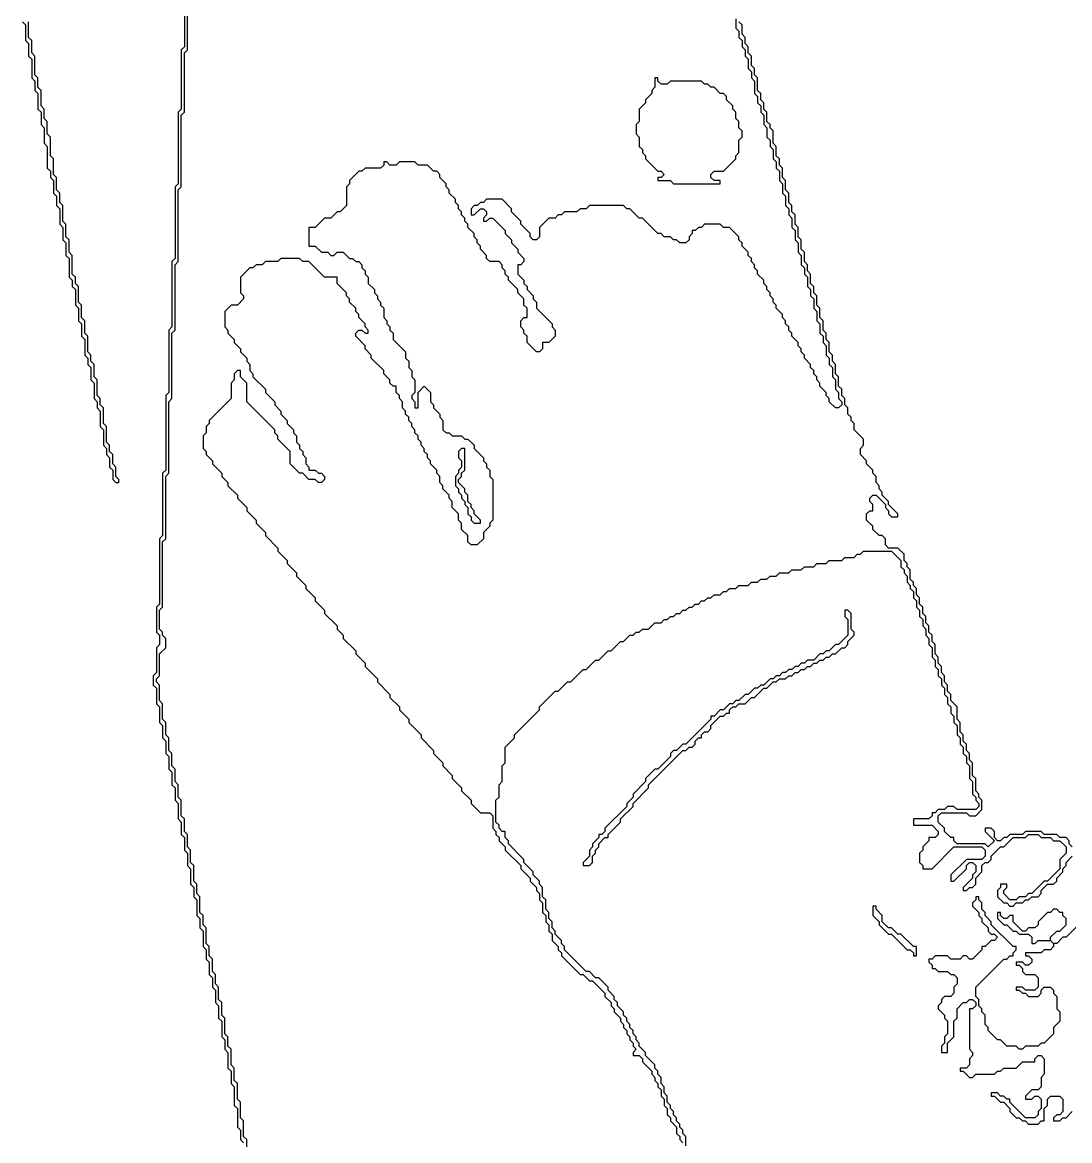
# Model space of a CAD drawing. Header units: metres. Extents: x 0 to 1000, y 0 to 1405.
# Drawn here: x 566.7 to 650.8, y 337.4 to 427.2 of the extents above; entities that cross this region are included whole.
import ezdxf

# ---------------------------------------------------------------- set-up
doc = ezdxf.new("R2010")
doc.units = ezdxf.units.M

msp = doc.modelspace()

# ---------------------------------------------------------------- linework, layer by layer
for points in [[(579.75, 430.75), (579.75, 425.25), (579.5, 425), (579.5, 420.25), (579.25, 420), (579.25, 414.25), (579, 414), (579, 408.25), (578.75, 408), (578.75, 402.75), (578.5, 402.5), (578.5, 397.5), (578.25, 397.25), (578.25, 391.25), (578, 391), (578, 386), (577.75, 385.75), (577.75, 380.5), (577.5, 380.25), (577.5, 378.25), (577.75, 378), (577.75, 377.25), (577.5, 377), (577.5, 375), (577.25, 374.75), (577.25, 374), (577.5, 373.75), (577.5, 372.5), (577.75, 372.25), (577.75, 371), (578, 370.75), (578, 369.75), (578.25, 369.5), (578.25, 368.5), (578.5, 368.25), (578.5, 367.25), (578.75, 367), (578.75, 366), (579, 365.75), (579, 364.75), (579.25, 364.5), (579.25, 363.25), (579.5, 363), (579.5, 362), (579.75, 361.75), (579.75, 360.75), (580, 360.5), (580, 359.5), (580.25, 359.25), (580.25, 358), (580.5, 357.75), (580.5, 357), (580.75, 356.75), (580.75, 355.5), (581, 355.25), (581, 354.5), (581.25, 354.25), (581.25, 353), (581.5, 352.75), (581.5, 352), (581.75, 351.75), (581.75, 350.75), (582, 350.5), (582, 349.75), (582.25, 349.5), (582.25, 348.5), (582.5, 348.25), (582.5, 347.25), (582.75, 347), (582.75, 345.75), (583, 345.5), (583, 344.75), (583.25, 344.5), (583.25, 343.25), (583.5, 343), (583.5, 342), (583.75, 341.75), (583.75, 340.25), (584, 340), (584, 338.5), (584.25, 338.25), (584.25, 337.5), (584.5, 337.25)], [(584.75, 336.5), (584.75, 337.5), (584.5, 337.75), (584.5, 339), (584.25, 339.25), (584.25, 340.5), (584, 340.75), (584, 342), (583.75, 342.25), (583.75, 343.25), (583.5, 343.5), (583.5, 344.75), (583.25, 345), (583.25, 345.75), (583, 346), (583, 347.25), (582.75, 347.5), (582.75, 348.5), (582.5, 348.75), (582.5, 349.75), (582.25, 350), (582.25, 350.75), (582, 351), (582, 352), (581.75, 352.25), (581.75, 353), (581.5, 353.25), (581.5, 354.5), (581.25, 354.75), (581.25, 355.5), (581, 355.75), (581, 357), (580.75, 357.25), (580.75, 358), (580.5, 358.25), (580.5, 359.5), (580.25, 359.75), (580.25, 360.75), (580, 361), (580, 362), (579.75, 362.25), (579.75, 363.25), (579.5, 363.5), (579.5, 364.75), (579.25, 365), (579.25, 366), (579, 366.25), (579, 367.25), (578.75, 367.5), (578.75, 368.5), (578.5, 368.75), (578.5, 369.75), (578.25, 370), (578.25, 371), (578, 371.25), (578, 372.5), (577.75, 372.75), (577.75, 374), (577.5, 374.25), (577.5, 374.5), (577.75, 374.75), (577.75, 376.5), (578.25, 377), (578.25, 377.75), (578, 378), (578, 378.25), (577.75, 378.5), (577.75, 380), (578, 380.25), (578, 385.5), (578.25, 385.75), (578.25, 390.75), (578.5, 391), (578.5, 396.75), (578.75, 397), (578.75, 402.25), (579, 402.5), (579, 407.75), (579.25, 408), (579.25, 413.75), (579.5, 414), (579.5, 419.75), (579.75, 420), (579.75, 424.75), (580, 425), (580, 430.5)], [(624, 427.5), (624, 426.75), (624.25, 426.5), (624.25, 426), (624.5, 425.75), (624.5, 425.25), (624.75, 425), (624.75, 424.5), (625, 424.25), (625, 423.5), (625.25, 423.25), (625.25, 422.75), (625.5, 422.5), (625.5, 421.5), (625.75, 421.25), (625.75, 420.75), (626, 420.5), (626, 420), (626.25, 419.75), (626.25, 419), (626.5, 418.75), (626.5, 418), (626.75, 417.75), (626.75, 417.25), (627, 417), (627, 416.25), (627.25, 416), (627.25, 415.5), (627.5, 415.25), (627.5, 414.5), (627.75, 414.25), (627.75, 413.5), (628, 413.25), (628, 412.5), (628.25, 412.25), (628.25, 411.75), (628.5, 411.5), (628.5, 410.75), (628.75, 410.5), (628.75, 409.75), (629, 409.5), (629, 408.75), (629.25, 408.5), (629.25, 407.75), (629.5, 407.5), (629.5, 407), (629.75, 406.75), (629.75, 406), (630, 405.75), (630, 405.25), (630.25, 405), (630.25, 404.25), (630.5, 404), (630.5, 403.25), (630.75, 403), (630.75, 402.25), (631, 402), (631, 401.5), (631.25, 401.25), (631.25, 400.5), (631.5, 400.25), (631.5, 399.75), (631.75, 399.5), (631.75, 398.75), (632, 398.5), (632, 397.75), (632.25, 397.5), (632.25, 397), (632.5, 396.75), (632.5, 396.5), (632.25, 396.25), (632, 396.25), (631.5, 396.75), (631.5, 397), (631.25, 397.25), (631.25, 397.5), (630.75, 398), (630.75, 398.25), (630.5, 398.5), (630.5, 398.75), (630.25, 399), (630.25, 399.25), (630, 399.5), (630, 399.75), (629.5, 400.25), (629.5, 400.5), (629.25, 400.75), (629.25, 401), (629, 401.25), (629, 401.5), (628.5, 402), (628.5, 402.25), (628.25, 402.5), (628.25, 402.75), (628, 403), (628, 403.25), (627.75, 403.5), (627.75, 403.75), (627.25, 404.25), (627.25, 404.5), (627, 404.75), (627, 405), (626.75, 405.25), (626.75, 405.5), (626.5, 405.75), (626.5, 406), (626.25, 406.25), (626.25, 406.5), (625.75, 407), (625.75, 407.25), (625.5, 407.5), (625.5, 407.75), (625.25, 408), (625.25, 408.25), (625, 408.5), (625, 408.75), (624.5, 409.25), (624.5, 409.5), (624.25, 409.75), (624.25, 410), (623.5, 410.75), (623, 410.75), (622.75, 411), (621.5, 411), (621.25, 410.75), (621, 410.75), (620.75, 410.5), (620.5, 410.5), (620.5, 410.25), (620.25, 410), (620.25, 409.75), (620, 409.5), (619.5, 409.5), (619.25, 409.75), (619, 409.75), (618.75, 410), (618.25, 410), (618, 410.25), (617.75, 410.25), (616.5, 411.5), (616.25, 411.5), (615.5, 412.25), (615.25, 412.25), (615, 412.5), (612.25, 412.5), (612, 412.25), (611.5, 412.25), (611.25, 412), (610.25, 412), (610, 411.75), (609.75, 411.75), (609.5, 411.5), (609, 411.5), (608.25, 410.75), (608.25, 410), (608, 409.75), (607.75, 409.75), (607.5, 410), (607.5, 410.25), (606.75, 411), (606.75, 411.25), (606, 412), (606, 412.25), (605.25, 413), (604, 413), (603.75, 412.75), (603.5, 412.75), (603.25, 412.5), (603, 412.5), (602.75, 412.25), (602.75, 411.75), (603, 411.75), (603.5, 412.25), (603.75, 412.25), (604, 412), (604, 411.75), (603.75, 411.5), (603.75, 411.25), (604, 411.25), (604.25, 411.5), (604.5, 411.5), (605.5, 410.5), (605.5, 410.25), (606, 409.75), (606, 409.5), (606.5, 409), (606.5, 408.75), (607, 408.25), (607, 408), (606.75, 407.75), (606.5, 407.75), (606.5, 407), (607, 406.5), (607, 406.25), (607.25, 406), (607.25, 405.75), (607.75, 405.25), (607.75, 405), (608, 404.75), (608, 404.25), (609.25, 403), (609.25, 402.75), (609.5, 402.5), (609.5, 402), (609, 401.5), (608.5, 401.5), (608.5, 401), (608.25, 400.75), (608, 400.75), (607.25, 401.5), (607.25, 402), (607, 402.25), (607, 402.5), (606.75, 402.75), (606.75, 403.25), (607, 403.5), (607.25, 403.5), (607.25, 404.25), (607, 404.5), (607, 405), (606.5, 405.5), (606.5, 405.75), (605.75, 406.5), (605.75, 406.75), (605.5, 407), (605.5, 407.25), (605.25, 407.5), (605.25, 407.75), (605, 408), (604.25, 408), (604, 408.25), (604, 408.5), (603.5, 409), (603.5, 409.25), (603.25, 409.5), (603.25, 409.75), (603, 410), (603, 410.25), (602.5, 410.75), (602.5, 411), (602.25, 411.25), (602.25, 411.5), (602, 411.75), (602, 412), (601.75, 412.25), (601.75, 412.5), (601.5, 412.75), (601.5, 413), (601, 413.5), (601, 413.75), (600.75, 414), (600.75, 414.25), (600.25, 414.75), (600.25, 415), (600, 415.25), (599.75, 415.25), (599.25, 415.75), (598.5, 415.75), (598.25, 416), (597, 416), (596.75, 415.75), (596.25, 415.75), (596, 416), (595.75, 416), (595.75, 415.75), (595.5, 415.5), (594.25, 415.5), (594, 415.25), (593.75, 415.25), (593, 414.5), (593, 414.25), (592.75, 414), (592.75, 412.5), (592.25, 412), (592, 412), (591.5, 411.5), (591, 411.5), (590.25, 410.75), (589.75, 410.75), (589.75, 409.25), (590.25, 409.25), (590.75, 408.75), (591.25, 408.75), (591.5, 408.5), (591.75, 408.5), (592, 408.75), (592.5, 408.75), (593, 408.25), (593.25, 408.25), (593.5, 408), (593.75, 408), (594, 407.75), (594, 407.5), (594.25, 407.25), (594.25, 407), (594.5, 406.75), (594.5, 406.25), (595, 405.75), (595, 405.5), (595.25, 405.25), (595.25, 405), (595.5, 404.75), (595.5, 404.5), (595.75, 404.25), (595.75, 403.5), (596, 403.25), (596, 403), (596.25, 402.75), (596.25, 402.5), (596.5, 402.25), (596.5, 401.75), (597.5, 400.75), (597.5, 400.25), (597.75, 400), (597.75, 399.5), (598, 399.25), (598, 398.75), (598.25, 398.5), (598.25, 397.5), (598, 397.25), (598, 397), (598.25, 396.75), (598.25, 396.25), (598.5, 396.25), (598.5, 397.5), (599, 398), (599.5, 397.5), (599.5, 396.75), (599.75, 396.5), (599.75, 396.25), (600.25, 395.75), (600.25, 395.5), (600.5, 395.25), (600.5, 394.5), (600.75, 394.25), (601, 394.25), (601.25, 394), (602, 394), (602.25, 393.75), (602.5, 393.75), (603, 393.25), (603, 393), (603.75, 392.25), (603.75, 392), (604, 391.75), (604, 391.5), (604.25, 391.25), (604.25, 390.75), (604.5, 390.5), (604.5, 387.25), (604.25, 387), (604.25, 386.75), (603.75, 386.25), (603.75, 385.75), (603.25, 385.25), (602.75, 385.25), (602.5, 385.5), (602.5, 386), (602, 386.5), (602, 387), (601.75, 387.25), (601.75, 387.75), (601.25, 388.25), (601.25, 388.75), (601, 389), (601, 389.25), (600.5, 389.75), (600.5, 390), (600.25, 390.25), (600.25, 390.75), (600, 391), (600, 391.25), (599.5, 391.75), (599.5, 392), (599.25, 392.25), (599.25, 392.5), (599, 392.75), (599, 393), (598.75, 393.25), (598.75, 393.5), (598.5, 393.75), (598.5, 394), (598.25, 394.25), (598.25, 394.5), (598, 394.75), (598, 395), (597.75, 395.25), (597.75, 395.5), (597.5, 395.75), (597.5, 396), (597.25, 396.25), (597.25, 396.75), (597, 397), (597, 397.25), (596.75, 397.5), (596.75, 398), (596.5, 398), (596.25, 398.25), (596.25, 398.5), (595.75, 399), (595.75, 399.25), (594.75, 400.25), (594.75, 400.5), (594.25, 401), (594.25, 401.25), (593.5, 402), (593.5, 402.25), (593.75, 402.5), (594, 402.5), (594.25, 402.25), (594.5, 402.25), (594.5, 402.5), (594.25, 402.75), (594.25, 403), (593.75, 403.5), (593.75, 403.75), (593.5, 404), (593.5, 404.25), (593, 404.75), (593, 405), (592.75, 405.25), (592.75, 405.5), (592, 406.25), (592, 406.75), (591, 406.75), (589.75, 408), (589.25, 408), (589, 408.25), (587.5, 408.25), (587.25, 408), (586.25, 408), (586, 407.75), (585.5, 407.75), (585.25, 407.5), (585, 407.5), (584.25, 406.75), (584.25, 405.5), (584.5, 405.25), (584.5, 405), (584, 404.5), (583.5, 404.5), (583, 404), (583, 402.75), (583.25, 402.5), (583.25, 402.25), (583.75, 401.75), (583.75, 401.5), (584.25, 401), (584.25, 400.75), (584.75, 400.25), (584.75, 400), (585, 399.75), (585, 399.25), (585.25, 399), (585.25, 398.75), (586.25, 397.75), (586.25, 397.5), (587, 396.75), (587, 396.5), (587.5, 396), (587.5, 395.75), (588, 395.25), (588, 395), (588.5, 394.5), (588.5, 394.25), (588.75, 394), (588.75, 393.5), (589, 393.25), (589, 393), (589.25, 392.75), (589.25, 392.5), (589.5, 392.25), (589.5, 391.75), (589.75, 391.5), (589.75, 391.25), (590.25, 391.25), (590.5, 391), (590.75, 391), (591, 390.75), (591, 390.5), (590.75, 390.25), (590.5, 390.25), (590.25, 390.5), (589.75, 390.5), (589.25, 391), (589, 391), (588.25, 391.75), (588.25, 392.75), (587.25, 393.75), (587.25, 394), (587, 394.25), (587, 394.5), (584.75, 396.75), (584.75, 398.25), (584.25, 398.75), (584.25, 399.25), (584, 399.25), (583.75, 399), (583.75, 398.5), (583.5, 398.25), (583.5, 397), (581.75, 395.25), (581.75, 395), (581.5, 394.75), (581.5, 394.25), (581.25, 394), (581.25, 393), (581.5, 392.75), (581.5, 392.5), (582, 392), (582, 391.75), (582.75, 391), (582.75, 390.75), (583.25, 390.25), (583.25, 390), (584, 389.25), (584, 389), (584.75, 388.25), (584.75, 388), (585.5, 387.25), (585.5, 387), (586.25, 386.25), (586.25, 386), (587.25, 385), (587.25, 384.75), (588, 384), (588, 383.75), (588.75, 383), (588.75, 382.75), (589.5, 382), (589.5, 381.75), (590.25, 381), (590.25, 380.75), (591, 380), (591, 379.75), (592, 378.75), (592, 378.5), (592.5, 378), (592.5, 377.75), (593.5, 376.75), (593.5, 376.5), (594.25, 375.75), (594.25, 375.5), (595.25, 374.5), (595.25, 374.25), (596.25, 373.25), (596.25, 373), (597, 372.25), (597, 372), (597.75, 371.25), (597.75, 371), (598.75, 370), (598.75, 369.75), (599.75, 368.75), (599.75, 368.5), (600.5, 367.75), (600.5, 367.5), (601.25, 366.75), (601.25, 366.5), (602, 365.75), (602, 365.5), (602.75, 364.75), (602.75, 364.5), (603.5, 363.75), (604.25, 363.75), (604.5, 363.5), (604.5, 362.5), (604.75, 362.25), (604.75, 362), (605, 361.75), (605, 361.5), (605.5, 361), (605.5, 360.75), (606.75, 359.5), (606.75, 359.25), (607.5, 358.5), (607.5, 358.25), (608, 357.75), (608, 357.5), (608.25, 357.25), (608.25, 356.75), (608.5, 356.5), (608.5, 355.75), (608.75, 355.5), (608.75, 355), (609, 354.75), (609, 354.25), (609.25, 354), (609.25, 353.5), (609.75, 353), (609.75, 352.75), (610, 352.5), (610, 352.25), (611.5, 350.75), (611.75, 350.75), (612.25, 350.25), (612.5, 350.25), (613.5, 349.25), (613.5, 349), (614, 348.5), (614, 348.25), (614.25, 348), (614.25, 347.75), (614.75, 347.25), (614.75, 347), (615, 346.75), (615, 346.5), (615.25, 346.25), (615.25, 346), (615.5, 345.75), (615.5, 345.5), (615.75, 345.25), (615.75, 345), (616, 344.75), (615.75, 344.5), (615.75, 344.25), (616.25, 344.25), (616.5, 344), (616.5, 343.75), (617.25, 343), (617.25, 342.75), (617.5, 342.5), (617.5, 342.25), (617.75, 342), (617.75, 341.75), (618, 341.5), (618, 341), (618.25, 340.75), (618.25, 340.25), (618.5, 340), (618.5, 339.5), (618.75, 339.25), (618.75, 339), (619.25, 338.5), (619.25, 338), (619.5, 337.75), (619.5, 337.5), (619.75, 337.25)], [(566.75, 427.25), (567, 427), (567, 425.75), (567.25, 425.5), (567.25, 424.5), (567.5, 424.25), (567.5, 422.75), (567.75, 422.5), (567.75, 421.75), (568, 421.5), (568, 420.25), (568.25, 420), (568.25, 419), (568.5, 418.75), (568.5, 417.5), (568.75, 417.25), (568.75, 415.5), (569, 415.25), (569, 414.75), (569.25, 414.5), (569.25, 413.5), (569.5, 413.25), (569.5, 412.5), (569.75, 412.25), (569.75, 411), (570, 410.75), (570, 409.75), (570.25, 409.5), (570.25, 408.5), (570.5, 408.25), (570.5, 406.75), (570.75, 406.5), (570.75, 406), (571, 405.75), (571, 404.5), (571.25, 404.25), (571.25, 403.25), (571.5, 403), (571.5, 402), (571.75, 401.75), (571.75, 400.5), (572, 400.25), (572, 399.75), (572.25, 399.5), (572.25, 398.5), (572.5, 398.25), (572.5, 397), (572.75, 396.75), (572.75, 396.25), (573, 396), (573, 394.75), (573.25, 394.5), (573.25, 393.25), (573.5, 393), (573.5, 392.5), (573.75, 392.25), (573.75, 391.5), (574, 391.25), (574, 390.5), (574.25, 390.25), (574.5, 390.25), (574.5, 390.5), (574.25, 390.75), (574.25, 391.5), (574, 391.75), (574, 392.5), (573.75, 392.75), (573.75, 393.25), (573.5, 393.5), (573.5, 394.75), (573.25, 395), (573.25, 396.25), (573, 396.5), (573, 397), (572.75, 397.25), (572.75, 398.5), (572.5, 398.75), (572.5, 399.75), (572.25, 400), (572.25, 400.5), (572, 400.75), (572, 402), (571.75, 402.25), (571.75, 403.25), (571.5, 403.5), (571.5, 404.5), (571.25, 404.75), (571.25, 406), (571, 406.25), (571, 406.75), (570.75, 407), (570.75, 408.5), (570.5, 408.75), (570.5, 409.75), (570.25, 410), (570.25, 411), (570, 411.25), (570, 412.5), (569.75, 412.75), (569.75, 413.5), (569.5, 413.75), (569.5, 414.75), (569.25, 415), (569.25, 416.25), (569, 416.5), (569, 418), (568.75, 418.25), (568.75, 419.25), (568.5, 419.5), (568.5, 420.25), (568.25, 420.5), (568.25, 421.75), (568, 422), (568, 422.75), (567.75, 423), (567.75, 424.5), (567.5, 424.75), (567.5, 425.75), (567.25, 426), (567.25, 427.25)], [(651, 361), (650.75, 361.25), (650.75, 361.5), (650.5, 361.75), (650, 361.75), (649.75, 362), (648.75, 362), (648.5, 362.25), (647.25, 362.25), (647, 362), (646, 362), (645.75, 361.75), (645.5, 361.75), (645.25, 361.5), (645, 361.5), (644.75, 361.75), (644.75, 362.25), (644.5, 362.5), (644, 362.5), (644, 362.25), (644.75, 361.5), (644.25, 361), (644, 361.25), (641.75, 361.25), (641.5, 361.5), (641.5, 361.75), (641.25, 361.75), (640.75, 362.25), (640.75, 362.5), (640.25, 363), (640.25, 363.5), (640.5, 363.75), (642.5, 363.75), (642.75, 363.5), (643.25, 363.5), (643.75, 364), (643.75, 364.75), (643.5, 365), (643.5, 365.25), (643.25, 365.5), (643.25, 366.5), (643, 366.75), (643, 367.75), (642.75, 368), (642.75, 368.5), (642.5, 368.75), (642.5, 369.25), (642.25, 369.5), (642.25, 370), (642, 370.25), (642, 371), (641.75, 371.25), (641.75, 372.25), (641.25, 372.75), (641.25, 373.25), (641, 373.5), (641, 374), (640.75, 374.25), (640.75, 374.75), (640.5, 375), (640.5, 375.5), (640.25, 375.75), (640.25, 376.25), (640, 376.5), (640, 377.25), (639.75, 377.5), (639.75, 378), (639.5, 378.25), (639.5, 378.75), (639.25, 379), (639.25, 379.5), (639, 379.75), (639, 380.25), (638.75, 380.5), (638.75, 381), (638.5, 381.25), (638.5, 381.75), (638.25, 382), (638.25, 382.25), (638, 382.5), (638, 383.25), (637.75, 383.5), (637.75, 383.75), (637.5, 384), (637.5, 384.5), (637, 385), (636.25, 385), (636, 385.25), (636, 385.75), (635.75, 386), (635.5, 386), (635, 386.5), (635, 386.75), (634.5, 387.25), (634.5, 387.75), (634.75, 388), (635, 388), (635, 388.5), (634.75, 388.75), (634.75, 389), (635, 389.25), (635.25, 389.25), (636, 388.5), (636, 388.25), (636.25, 388), (636.25, 387.75), (636.5, 387.5), (637, 387.5), (637, 387.75), (636.25, 388.5), (636.25, 388.75), (635.75, 389.25), (635.75, 389.5), (635.5, 389.75), (635.5, 390), (635.25, 390.25), (635.25, 390.75), (635, 391), (635, 391.25), (634.5, 391.75), (634.5, 392), (634, 392.5), (634, 393), (634.25, 393.25), (634.25, 393.75), (633.5, 394.5), (633.5, 395), (633.25, 395.25), (633.25, 395.5), (633, 395.75), (633, 396.25), (632.75, 396.5), (632.75, 397), (632.5, 397.25), (632.5, 397.75), (632.25, 398), (632.25, 398.75), (632, 399), (632, 399.75), (631.75, 400), (631.75, 400.5), (631.5, 400.75), (631.5, 401.5), (631.25, 401.75), (631.25, 402.25), (631, 402.5), (631, 403.25), (630.75, 403.5), (630.75, 404.25), (630.5, 404.5), (630.5, 405.25), (630.25, 405.5), (630.25, 406), (630, 406.25), (630, 407), (629.75, 407.25), (629.75, 407.75), (629.5, 408), (629.5, 408.75), (629.25, 409), (629.25, 409.75), (629, 410), (629, 410.75), (628.75, 411), (628.75, 411.75), (628.5, 412), (628.5, 412.5), (628.25, 412.75), (628.25, 413.5), (628, 413.75), (628, 414.5), (627.75, 414.75), (627.75, 415.5), (627.5, 415.75), (627.5, 416.25), (627.25, 416.5), (627.25, 417.25), (627, 417.5), (627, 418.5), (626.75, 418.75), (626.75, 419), (626.5, 419.25), (626.5, 420), (626.25, 420.25), (626.25, 420.75), (626, 421), (626, 421.5), (625.75, 421.75), (625.75, 422.75), (625.5, 423), (625.5, 423.5), (625.25, 423.75), (625.25, 424.5), (625, 424.75), (625, 425.25), (624.75, 425.5), (624.75, 426), (624.5, 426.25), (624.5, 427), (624.25, 427.25)], [(620, 337), (620, 337.75), (619.75, 338), (619.75, 338.25), (619.5, 338.5), (619.5, 338.75), (619.25, 339), (619.25, 339.25), (619, 339.5), (619, 339.75), (618.75, 340), (618.75, 340.25), (618.5, 340.5), (618.5, 341), (618.25, 341.25), (618.25, 341.75), (618, 342), (618, 342.5), (617.75, 342.75), (617.75, 343), (617.5, 343.25), (617.5, 343.5), (616.75, 344.25), (616.75, 344.5), (616.25, 345), (616.25, 345.25), (616, 345.5), (616, 345.75), (615.75, 346), (615.75, 346.25), (615.5, 346.5), (615.5, 346.75), (615.25, 347), (615.25, 347.25), (615, 347.5), (615, 347.75), (614.5, 348.25), (614.5, 348.5), (614.25, 348.75), (614.25, 349), (613.75, 349.5), (613.75, 349.75), (613, 350.5), (612.75, 350.5), (612.25, 351), (612, 351), (610.25, 352.75), (610.25, 353), (610, 353.25), (610, 353.5), (609.5, 354), (609.5, 354.25), (609.25, 354.5), (609.25, 355), (609, 355.25), (609, 355.75), (608.75, 356), (608.75, 356.75), (608.5, 357), (608.5, 357.75), (608.25, 358), (608.25, 358.25), (607.75, 358.75), (607.75, 359), (607, 359.75), (607, 360), (605.75, 361.25), (605.75, 361.5), (605.5, 361.75), (605.5, 362.25), (605.25, 362.25), (605, 362.5), (605, 362.75), (604.75, 363), (604.75, 364.75), (605, 365), (605, 366), (605.25, 366.25), (605.25, 367.5), (605.5, 367.75), (605.5, 369), (606.25, 369.75), (606.25, 370), (608.25, 372), (608.25, 372.25), (609.5, 373.5), (609.75, 373.5), (610.5, 374.25), (610.75, 374.25), (611.75, 375.25), (612, 375.25), (612.75, 376), (613, 376), (613.75, 376.75), (614, 376.75), (614.75, 377.5), (615, 377.5), (615.5, 378), (615.75, 378), (616, 378.25), (616.25, 378.25), (616.5, 378.5), (617, 378.5), (617.5, 379), (618, 379), (618.25, 379.25), (618.5, 379.25), (618.75, 379.5), (619, 379.5), (619.25, 379.75), (619.5, 379.75), (619.75, 380), (620, 380), (620.25, 380.25), (620.5, 380.25), (620.75, 380.5), (621, 380.5), (621.25, 380.75), (621.5, 380.75), (621.75, 381), (622, 381), (622.25, 381.25), (622.75, 381.25), (623, 381.5), (623.25, 381.5), (623.5, 381.75), (624, 381.75), (624.25, 382), (625, 382), (625.25, 382.25), (625.75, 382.25), (626, 382.5), (626.5, 382.5), (626.75, 382.75), (627.25, 382.75), (627.5, 383), (628.25, 383), (628.5, 383.25), (629.25, 383.25), (629.5, 383.5), (630.25, 383.5), (630.5, 383.75), (631.25, 383.75), (631.5, 384), (632.5, 384), (632.75, 384.25), (633.5, 384.25), (633.75, 384.5), (634, 384.5), (634.25, 384.75), (636.5, 384.75), (637.25, 384), (637.25, 383.5), (637.5, 383.25), (637.5, 383), (637.75, 382.75), (637.75, 382.25), (638, 382), (638, 381.75), (638.25, 381.5), (638.25, 381), (638.5, 380.75), (638.5, 380.25), (638.75, 380), (638.75, 379.5), (639, 379.25), (639, 378.75), (639.25, 378.5), (639.25, 378), (639.5, 377.75), (639.5, 377.25), (639.75, 377), (639.75, 376.25), (640, 376), (640, 375.5), (640.25, 375.25), (640.25, 374.75), (640.5, 374.5), (640.5, 374), (640.75, 373.75), (640.75, 373.25), (641, 373), (641, 372.5), (641.25, 372.25), (641.25, 371.75), (641.5, 371.5), (641.5, 371), (641.75, 370.75), (641.75, 370), (642, 369.75), (642, 369.25), (642.25, 369), (642.25, 368.5), (642.5, 368.25), (642.5, 367.75), (642.75, 367.5), (642.75, 366.5), (643, 366.25), (643, 365.25), (643.25, 365), (643.25, 364.75), (643.5, 364.5), (643.5, 364.25), (643.25, 364), (641.75, 364), (641.5, 364.25), (641, 364.25), (640.75, 364), (640.25, 364), (640, 363.75), (639.75, 363.75), (639.75, 363.5), (639.5, 363.25), (638.25, 363.25), (638.25, 362.75), (639.75, 362.75), (640.25, 362.25), (640.25, 362), (640, 361.75), (639.5, 361.75), (639.5, 361.5), (639, 361), (639, 360.75), (638.75, 360.5), (638.75, 359.75), (639, 359.5), (639, 359.25), (639.75, 359.25), (641.5, 361), (643.75, 361), (644, 360.75), (644, 360.25), (643.75, 360), (642.5, 360), (641.25, 358.75), (641.25, 358.25), (641.5, 358.25), (642.5, 359.25), (642.5, 359.5), (642.75, 359.75), (643, 359.75), (643.25, 359.5), (643.25, 359), (643, 358.75), (643, 358.5), (642.25, 357.75), (642.25, 357.5), (642.5, 357.5), (642.75, 357.75), (643, 357.75), (643.25, 358), (643.25, 358.5), (643.75, 359), (643.75, 359.5), (644, 359.75), (644.25, 359.75), (644.5, 360), (644.5, 360.25), (645.25, 361), (645.5, 361), (646.25, 361.75), (647.25, 361.75), (647.5, 362), (648.25, 362), (648.5, 361.75), (649.25, 361.75), (649.5, 361.5), (650, 361.5), (650.5, 361), (650.5, 360.5), (650, 360), (650, 359.25), (649, 358.25), (648.75, 358.25), (647.75, 357.25), (647.5, 357.25), (647.25, 357), (646.75, 357), (646.5, 356.75), (646, 356.75), (645.5, 357.25), (645.5, 357.5), (645.75, 357.75), (645.75, 358), (645.25, 358), (645.25, 357.75), (645, 357.5), (645, 357), (645.5, 356.5), (645.75, 356.5), (646, 356.25), (646.25, 356.25), (646.5, 356.5), (647, 356.5), (647.25, 356.75), (647.5, 356.75), (647.75, 357), (648.25, 357), (648.5, 357.25), (648.5, 357.5), (649, 358), (649.5, 358), (649.75, 358.25), (649.75, 358.5), (650.25, 359), (650.25, 359.25), (650.5, 359.5), (650.5, 359.75), (651, 360.25)], [(651.5, 354.75), (650.5, 353.75), (650.25, 353.75), (649.75, 353.25), (649.5, 353.25), (649.25, 353.5), (649.25, 353.75), (649.75, 354.25), (650, 354.25), (650.5, 354.75), (650.5, 355.25), (650.25, 355.5), (650.25, 355.75), (650, 355.75), (649.75, 356), (649.5, 356), (649.25, 355.75), (649, 355.75), (648.25, 355), (648.25, 354.75), (648, 354.5), (647.5, 354.5), (647.25, 354.25), (647, 354.25), (646.25, 355), (646.25, 355.5), (646, 355.5), (645.75, 355.25), (645.5, 355.25), (645.25, 355.5), (645.25, 355.75), (645, 355.75), (645, 355.25), (645.5, 354.75), (645.75, 354.75), (646.25, 354.25), (646.5, 354.25), (646.75, 354), (647.5, 354), (647.75, 353.75), (647.75, 353.25), (648, 353.25), (648.25, 353.5), (649.25, 353.5), (649.5, 353.25), (649.5, 353), (649.25, 352.75), (648.75, 352.75), (648.5, 352.5), (647.25, 352.5), (647.25, 352.25), (647.5, 352.25), (647.75, 352), (647.75, 351.75), (647.5, 351.5), (647.25, 351.5), (647, 351.75), (646.5, 351.75), (646.5, 351.5), (646.75, 351.5), (647, 351.25), (647, 351), (647.25, 350.75), (648, 350.75), (648.25, 350.5), (648.25, 349.75), (648, 349.5), (647.25, 349.5), (647, 349.75), (646.5, 349.75), (646.5, 349.5), (646.75, 349.5), (647, 349.25), (647.25, 349.25), (647.5, 349), (648.25, 349), (648.5, 349.25), (648.5, 349.5), (648.75, 349.75), (649.25, 349.75), (649.5, 349.5), (649.5, 349.25), (649.75, 349), (649.75, 348), (650, 347.75), (650, 347), (649.5, 346.5), (649.5, 346), (648.75, 345.25), (648.5, 345.25), (648.25, 345), (647.25, 345), (647, 344.75), (646.75, 344.75), (646.5, 345), (645.75, 345), (645.25, 345.5), (645, 345.5), (644.25, 346.25), (644.25, 346.5), (644, 346.75), (644, 347.5), (643.75, 347.75), (643.75, 348), (643.5, 348.25), (643.5, 348.75), (643.25, 349), (643.25, 349.75), (645.5, 352), (645.75, 352), (646, 352.25), (646.25, 352.25), (646.25, 352.5), (646.5, 352.75), (646.5, 353), (646.25, 353), (644.5, 354.75), (644.5, 355), (644, 355.5), (644, 355.75), (643.75, 356), (643.75, 356.5), (643.5, 356.75), (643.5, 357), (643.25, 357), (643.25, 356.75), (643, 356.5), (643, 356.25), (643.5, 355.75), (643.5, 355.5), (643.75, 355.25), (643.75, 355), (644.25, 354.5), (644.25, 354.25), (644.5, 354), (644.75, 354), (645, 353.75), (644.75, 353.5), (644.5, 353.5), (644, 353), (643.75, 353), (643.75, 352.75), (643, 352), (642.75, 352), (642.5, 352.25), (642.25, 352.25), (642, 352), (641.25, 352), (641, 352.25), (640, 352.25), (639.75, 352), (639.5, 352), (639.5, 351.75), (639.75, 351.5), (639.75, 351.25), (640, 351.25), (640.25, 351), (641, 351), (641.25, 350.75), (641.5, 350.75), (641.75, 350.5), (641.75, 350), (641.5, 349.75), (641.5, 349.25), (641.25, 349), (640.75, 349), (640.5, 348.75), (640.5, 348.5), (640.25, 348.25), (640.25, 348), (640.75, 347.5), (640.75, 347.25), (641, 347), (641, 346), (640.75, 345.75), (640.75, 345.25), (640.5, 345), (640.5, 344.5), (641, 344.5), (641, 345.25), (641.5, 345.75), (641.5, 347), (641.75, 347.25), (641.75, 348), (642.25, 348.5), (642.5, 348.5), (642.75, 348.75), (643, 348.75), (643.25, 348.5), (643.25, 348.25), (643, 348), (642.75, 348), (642.75, 344.75), (643, 344.5), (643, 344.25), (642.75, 344), (642.75, 343.5), (642.5, 343.25), (642, 343.25), (642, 343), (642.25, 343), (642.75, 342.5), (643, 342.5), (643.25, 342.75), (644.75, 342.75), (645, 343), (645.25, 343), (645.5, 343.25), (646.5, 343.25), (647, 343.75), (648, 343.75), (648, 344), (648.25, 344.25), (648.5, 344.25), (648.75, 344), (648.75, 342.75), (648.5, 342.5), (648.5, 341.75), (648.25, 341.5), (647.75, 341.5), (647.25, 341), (647.25, 340.75), (647.75, 340.75), (648, 341), (648.25, 341), (648.5, 340.75), (648.5, 340), (648.25, 339.75), (648.25, 339.5), (648, 339.25), (647.25, 339.25), (646, 340.5), (646, 340.75), (645.75, 340.75), (645.5, 341), (645.25, 341), (645, 341.25), (644.5, 341.25), (644.5, 341), (644.75, 341), (645.25, 340.5), (645.5, 340.5), (646, 340), (646, 339.75), (646.5, 339.25), (646.75, 339.25), (647, 339), (647.25, 339), (647.5, 338.75), (648.25, 338.75), (648.5, 339), (648.75, 339), (648.75, 340), (649, 340.25), (649, 340.75), (649.25, 341), (650, 341), (650.25, 340.75), (650.25, 339.75), (650, 339.5), (649.75, 339.5), (649.5, 339.25), (649.5, 339), (650, 339), (650.25, 339.25), (650.5, 339.25), (651, 339.75)]]:
    msp.add_lwpolyline(points)
for points in [[(617.5, 422.75), (617.5, 422), (617.25, 421.75), (617.25, 421.5), (616.75, 421), (616.75, 420.75), (616.25, 420.25), (616.25, 419.25), (616, 419), (616, 418.25), (616.25, 418), (616.25, 417.25), (616.5, 417), (616.5, 416.75), (616.75, 416.5), (616.75, 416.25), (617.75, 415.25), (618, 415.25), (618.25, 415), (618, 414.75), (617.75, 414.75), (617.75, 414.5), (618.75, 414.5), (619, 414.25), (622.75, 414.25), (622.75, 414.5), (622.25, 414.5), (622, 414.75), (622, 415), (622.25, 415.25), (623, 415.25), (624, 416.25), (624, 416.5), (624.25, 416.75), (624.25, 417.75), (624.5, 418), (624.5, 418.5), (624.25, 418.75), (624.25, 419.25), (624, 419.5), (624, 420), (623.75, 420.25), (623.75, 420.5), (623.25, 421), (623.25, 421.25), (623, 421.5), (622.75, 421.5), (622.25, 422), (622, 422), (621.75, 422.25), (621.5, 422.25), (621.25, 422.5), (618.75, 422.5), (618.5, 422.25), (618, 422.25), (617.75, 422.5), (617.75, 422.75)], [(602, 393), (601.75, 392.75), (601.75, 392.25), (602, 392), (602, 391.5), (601.75, 391.25), (601.75, 391), (601.5, 390.75), (601.5, 390), (601.75, 389.75), (601.75, 389.5), (602, 389.25), (602, 389), (602.25, 388.75), (602.25, 388.5), (602.5, 388.25), (602.5, 387.75), (602.75, 387.5), (602.75, 387.25), (603, 387), (603.5, 387), (603.5, 387.25), (603, 387.75), (603, 388), (602.75, 388.25), (602.75, 388.5), (602.5, 388.75), (602.5, 389.25), (602.25, 389.5), (602.25, 389.75), (601.75, 390.25), (601.75, 390.5), (602, 390.75), (602, 391), (602.25, 391.25), (602.25, 393)], [(632.75, 380), (632.75, 379.5), (633, 379.25), (633, 378), (632.25, 377.25), (632, 377.25), (631.5, 376.75), (631.25, 376.75), (631, 376.5), (630.75, 376.5), (630.25, 376), (629.75, 376), (629.5, 375.75), (629.25, 375.75), (629, 375.5), (628.75, 375.5), (628.5, 375.25), (628.25, 375.25), (628, 375), (627.75, 375), (627.5, 374.75), (627.25, 374.75), (627, 374.5), (626.75, 374.5), (626.25, 374), (626, 374), (625.75, 373.75), (625.5, 373.75), (625, 373.25), (624.75, 373.25), (624.25, 372.75), (624, 372.75), (623.75, 372.5), (623.5, 372.5), (623, 372), (622.75, 372), (622.25, 371.5), (622, 371.5), (622, 371.25), (620, 369.25), (619.75, 369.25), (619.25, 368.75), (619, 368.75), (618.75, 368.5), (618.75, 368.25), (617.75, 367.25), (617.5, 367.25), (616.75, 366.5), (616.75, 366.25), (615.75, 365.25), (615.75, 365), (615.25, 364.5), (615.25, 364.25), (613.5, 362.5), (613.5, 362.25), (613.25, 362), (613, 362), (613, 361.75), (612.5, 361.25), (612.5, 361), (612.25, 360.75), (612.25, 360.25), (611.75, 359.75), (611.75, 359.5), (612.25, 359.5), (612.5, 359.75), (612.5, 360.25), (612.75, 360.5), (612.75, 360.75), (613, 361), (613, 361.25), (613.5, 361.75), (613.75, 361.75), (613.75, 362), (614.75, 363), (614.75, 363.25), (615.75, 364.25), (615.75, 364.5), (617, 365.75), (617, 366), (619.75, 368.75), (620, 368.75), (620.25, 369), (620.5, 369), (620.75, 369.25), (620.75, 369.5), (621, 369.75), (621.25, 369.75), (621.25, 370), (621.5, 370.25), (621.75, 370.25), (622, 370.5), (622, 370.75), (622.75, 371.5), (623, 371.5), (623.25, 371.75), (623.5, 371.75), (623.5, 372), (623.75, 372.25), (624, 372.25), (624.25, 372.5), (624.75, 372.5), (625.25, 373), (625.5, 373), (626.25, 373.75), (626.5, 373.75), (627, 374.25), (627.25, 374.25), (627.5, 374.5), (628, 374.5), (628.25, 374.75), (628.5, 374.75), (628.75, 375), (629, 375), (629.25, 375.25), (629.5, 375.25), (629.75, 375.5), (630, 375.5), (630.25, 375.75), (630.5, 375.75), (630.75, 376), (631, 376), (631.25, 376.25), (631.5, 376.25), (631.75, 376.5), (632, 376.5), (632.5, 377), (632.75, 377), (633, 377.25), (633, 377.5), (633.5, 378), (633.5, 378.25), (633.25, 378.5), (633.25, 379.75), (633, 380)], [(635, 356.25), (635, 355.5), (635.5, 355), (635.5, 354.75), (636.25, 354), (636.5, 354), (637.75, 352.75), (638, 352.75), (638.25, 352.5), (638.25, 352.25), (638.5, 352.25), (638.5, 353), (638.25, 353), (637.25, 354), (637, 354), (636.5, 354.5), (636.25, 354.5), (635.75, 355), (635.75, 355.5), (635.25, 356), (635.25, 356.25)]]:
    msp.add_lwpolyline(points, close=True)

doc.saveas('drawing.dxf')
